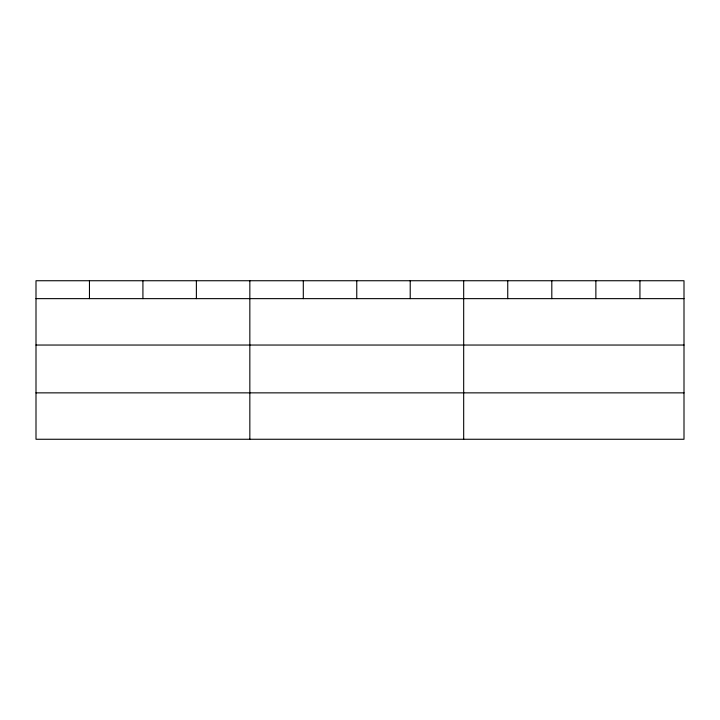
<?xml version="1.0" encoding="UTF-8"?>
<svg xmlns="http://www.w3.org/2000/svg" width="720" height="720" viewBox="0 0 720 720"><rect width="100%" height="100%" fill="white"/><g stroke="black" fill="none" stroke-linecap="round" stroke-linejoin="round"><path stroke-width="1.08" d="M684 345.042L684 280.737L36 280.737L36 439.263L684 439.263L684 345.042L36 345.042M36 298.638L684 298.638M36 392.859L684 392.859M639.936 280.737L639.936 298.638M595.872 280.737L595.872 298.638M551.808 280.737L551.808 298.638M507.744 280.737L507.744 298.638M463.68 280.737L463.68 439.263M410.22 280.737L410.22 298.638M356.76 280.737L356.76 298.638M303.3 280.737L303.3 298.638M249.84 280.737L249.84 439.263M196.38 280.737L196.38 298.638M142.92 280.737L142.92 298.638M89.46 280.737L89.46 298.638"/></g></svg>
